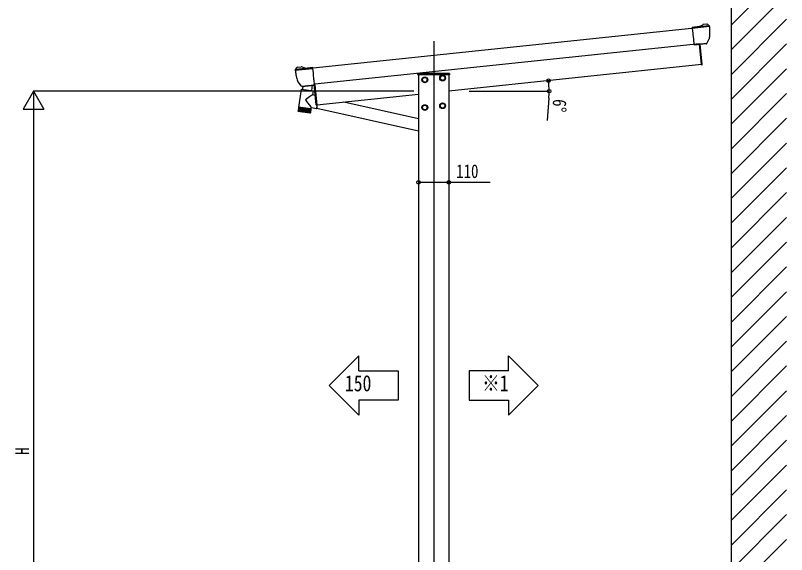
# Model space of a CAD drawing. Units: millimetres, scale not verified. Extents: x -6308 to 6308, y -4455 to 4455.
# Drawn here: x 1102 to 3897, y -617 to 1337 of the extents above; entities that cross this region are included whole.
import ezdxf
from ezdxf.enums import TextEntityAlignment as Align

# ---------------------------------------------------------------- set-up
doc = ezdxf.new("R2010")
doc.units = ezdxf.units.MM
doc.header["$LTSCALE"] = 30
for name, color, linetype in [('0-1_USER1', 3, 'Continuous'), ('0-2_YKK_12', 2, 'Continuous'), ('0-3_YKK_13', 4, 'Continuous'), ('0-4_YKK_A1', 4, 'Continuous'), ('0-5_YKK_D', 6, 'Continuous'), ('0-7_YSS_K', 3, 'Continuous')]:
    doc.layers.add(name, color=color, linetype=linetype)
doc.styles.add('ＭＳ ゴシック', font='')
doc.styles.get('ＭＳ ゴシック').set_extended_font_data('MS Gothic')

msp = doc.modelspace()

# ---------------------------------------------------------------- linework, layer by layer
at = {"layer": '0-1_USER1'}
for p, q in [((2346.98, 102.87), (2239.83, -4.27)), ((2346.98, 49.3), (2346.98, 102.87)), ((2889.44, 102.87), (2996.59, -4.27)), ((2889.44, 49.3), (2889.44, 102.87)), ((2346.98, -111.41), (2239.83, -4.27)), ((2889.44, -111.41), (2996.59, -4.27)), ((2346.98, -57.84), (2346.98, -111.41)), ((2889.44, -57.84), (2889.44, -111.41))]:
    msp.add_line(p, q, dxfattribs=at)
for points in [[(2346.98, 49.3), (2489.83, 49.3), (2489.83, -57.84), (2346.98, -57.84)], [(2889.44, 49.3), (2746.59, 49.3), (2746.59, -57.84), (2889.44, -57.84)]]:
    msp.add_lwpolyline(points, dxfattribs=at)
at = {"layer": '0-2_YKK_12'}
msp.add_line((2618.21, 1243.74), (2618.21, -2170.13), dxfattribs=at)
at = {"layer": '0-3_YKK_13'}
for p, q in [((3581.54, 1296.63), (3555.02, 1293.84)), ((3555.07, 1293.31), (3555.02, 1293.84)), ((3617.06, 1299.83), (3555.07, 1293.31)), ((3555.38, 1290.33), (3555.43, 1289.86)), ((3555.43, 1289.86), (3557.17, 1273.31)), ((3616.98, 1299.91), (3581.58, 1296.19)), ((3607.85, 1305.43), (3594.37, 1304.01)), ((3611.52, 1304.34), (3616.83, 1300.04)), ((3618.09, 1296.45), (3618.04, 1296.92)), ((3557.17, 1273.31), (3557.42, 1270.97)), ((3557.42, 1270.97), (3557.77, 1267.63)), ((3557.77, 1267.63), (3559.52, 1250.99)), ((3559.52, 1250.99), (3559.52, 1250.98)), ((3559.52, 1250.98), (3559.99, 1246.51)), ((3559.99, 1246.51), (3561.65, 1230.69)), ((3607.79, 1235.54), (3561.65, 1230.69)), ((3561.65, 1230.69), (3561.81, 1229.2)), ((3605.35, 1233.77), (3561.81, 1229.2)), ((3589.22, 1159.78), (3581.69, 1231.39)), ((3591.69, 1160.14), (3584.18, 1231.65)), ((3607.66, 1235.3), (3607.79, 1235.54)), ((3607.79, 1235.54), (3617.2, 1252.52)), ((3617.2, 1252.52), (3617.78, 1253.56)), ((3618.38, 1257.17), (3618.38, 1257.17)), ((2116.63, 1142.23), (2178.62, 1148.74)), ((2116.69, 1142.32), (2152.09, 1146.04)), ((2121.12, 1147.79), (2116.82, 1142.49)), ((2124.48, 1149.62), (2137.96, 1151.04)), ((2152.05, 1146.48), (2178.57, 1149.27)), ((2178.62, 1148.74), (2178.57, 1149.27)), ((3591.74, 1159.64), (3591.69, 1160.14)), ((2116.33, 1138.71), (2116.28, 1139.18)), ((2116.33, 1138.71), (2178.99, 1145.29)), ((2178.94, 1145.77), (2178.99, 1145.29)), ((2178.99, 1145.29), (2180.73, 1128.74)), ((2180.73, 1128.74), (2180.97, 1126.4)), ((2180.97, 1126.4), (2181.32, 1123.06)), ((2181.32, 1123.06), (2183.07, 1106.42)), ((2560.18, 1125.12), (2559.96, 1121.5)), ((2561.43, 1121.5), (2559.96, 1121.5)), ((2561.96, 1121.5), (2561.43, 1121.5)), ((2674.46, 1121.5), (2561.96, 1121.5)), ((2673.74, 1127), (2562.18, 1127)), ((2640.72, 1110.39), (2645.63, 1118.89)), ((2645.63, 1118.89), (2655.44, 1118.89)), ((2655.44, 1118.89), (2660.35, 1110.39)), ((2675.96, 1121.5), (2674.49, 1121.5)), ((2675.74, 1125.12), (2675.96, 1121.5)), ((2124.22, 1100.22), (2124.22, 1100.23)), ((2126.33, 1095.92), (2125.55, 1096.82)), ((2139.07, 1081.27), (2126.33, 1095.92)), ((2183.07, 1106.42), (2183.07, 1106.41)), ((2183.07, 1106.41), (2183.54, 1101.94)), ((2183.54, 1101.94), (2185.21, 1086.12)), ((2185.23, 1090.05), (2186.78, 1090.31)), ((2186.78, 1090.31), (2186.93, 1088.82)), ((2576.07, 1103.6), (2580.98, 1112.1)), ((2580.98, 1112.1), (2590.8, 1112.1)), ((2590.8, 1112.1), (2595.7, 1103.6)), ((2137.19, 1070.41), (2128.45, 1003.99)), ((2137.19, 1070.41), (2182.6, 1064.43)), ((2139.07, 1081.27), (2185.21, 1086.12)), ((2139.25, 1081.07), (2139.07, 1081.27)), ((2141.82, 1080.05), (2185.36, 1084.63)), ((2144.03, 1069.51), (2145.47, 1080.43)), ((2178.2, 1083.87), (2175.76, 1065.34)), ((2180.6, 1049.24), (2182.6, 1064.43)), ((2184.46, 1088.46), (2184.41, 1088.96)), ((2192.38, 1013.06), (2184.46, 1088.46)), ((2185.21, 1086.12), (2185.36, 1084.63)), ((2194.88, 1013.23), (2186.93, 1088.82)), ((2188.77, 1047.43), (2180.54, 1049.26)), ((2192.43, 1012.57), (2192.38, 1013.06)), ((2563.21, 962.36), (2292.41, 1022.48)), ((2576.08, 1003.05), (2580.99, 1011.55)), ((2580.99, 1011.55), (2590.81, 1011.55)), ((2590.81, 1011.55), (2595.71, 1003.05)), ((2640.73, 1009.84), (2645.64, 1018.34)), ((2645.64, 1018.34), (2655.45, 1018.34)), ((2655.45, 1018.34), (2660.36, 1009.84)), ((2128.45, 1003.99), (2126.82, 991.59)), ((2128.55, 1003.97), (2126.9, 991.49)), ((2127.15, 990.21), (2127.2, 990.21)), ((2128.81, 1003.94), (2127.16, 991.37)), ((2127.31, 990.39), (2127.29, 990.2)), ((2127.29, 990.2), (2127.42, 990.18)), ((2127.61, 991.51), (2127.58, 991.23)), ((2127.64, 990.49), (2127.6, 990.16)), ((2127.6, 990.16), (2127.81, 990.13)), ((2129.24, 1003.88), (2127.61, 991.51)), ((2128.16, 990.79), (2128.07, 990.09)), ((2128.07, 990.09), (2128.36, 990.06)), ((2129.84, 1003.8), (2128.16, 991.07)), ((2147.58, 986.84), (2128.54, 989.35)), ((2130.51, 1003.71), (2128.7, 990.01)), ((2128.7, 990.01), (2129.07, 989.96)), ((2130.59, 1003.7), (2128.9, 990.88)), ((2131.3, 1003.61), (2129.5, 989.91)), ((2129.5, 989.91), (2129.94, 989.85)), ((2131.49, 1003.58), (2129.8, 990.68)), ((2132.24, 1003.49), (2130.44, 989.78)), ((2130.44, 989.78), (2130.95, 989.71)), ((2132.54, 1003.45), (2130.84, 990.47)), ((2133.33, 1003.34), (2131.53, 989.64)), ((2131.53, 989.64), (2132.11, 989.56)), ((2133.73, 1003.29), (2132.02, 990.24)), ((2134.55, 1003.18), (2132.75, 989.48)), ((2132.75, 989.48), (2133.39, 989.39)), ((2135.05, 1003.12), (2133.32, 989.99)), ((2135.9, 1003), (2134.1, 989.3)), ((2134.1, 989.3), (2134.8, 989.21)), ((2136.49, 1002.93), (2134.75, 989.73)), ((2137.37, 1002.81), (2135.57, 989.11)), ((2135.57, 989.11), (2136.32, 989.01)), ((2138.03, 1002.72), (2136.29, 989.45)), ((2138.94, 1002.6), (2137.14, 988.9)), ((2137.14, 988.9), (2137.94, 988.79)), ((2139.67, 1002.51), (2137.92, 989.16)), ((2140.6, 1002.39), (2138.8, 988.68)), ((2138.8, 988.68), (2139.64, 988.57)), ((2141.4, 1002.28), (2139.63, 988.87)), ((2142.35, 1002.16), (2140.54, 988.45)), ((2140.54, 988.45), (2141.42, 988.34)), ((2143.19, 1002.04), (2141.42, 988.57)), ((2144.16, 1001.92), (2142.35, 988.21)), ((2142.35, 988.21), (2143.26, 988.09)), ((2145.04, 1001.8), (2143.26, 988.27)), ((2146.02, 1001.67), (2144.22, 987.97)), ((2144.22, 987.97), (2145.14, 987.85)), ((2146.94, 1001.55), (2145.15, 987.96)), ((2147.92, 1001.42), (2146.12, 987.72)), ((2146.12, 987.72), (2147.06, 987.59)), ((2148.86, 1001.3), (2147.06, 987.59)), ((2169.98, 983.89), (2147.58, 986.84)), ((2149.85, 1001.17), (2148.05, 987.46)), ((2148.05, 987.46), (2148.99, 987.34)), ((2150.8, 1001.04), (2148.99, 987.34)), ((2151.79, 1000.91), (2149.98, 987.21)), ((2149.98, 987.21), (2150.93, 987.08)), ((2152.73, 1000.79), (2150.93, 987.08)), ((2151.92, 986.95), (2153.72, 1000.66)), ((2151.92, 986.95), (2152.85, 986.83)), ((2154.66, 1000.54), (2152.85, 986.83)), ((2153.83, 986.7), (2154.75, 986.58)), ((2153.84, 986.7), (2155.64, 1000.41)), ((2156.56, 1000.29), (2154.75, 986.58)), ((2155.71, 986.46), (2156.61, 986.34)), ((2155.75, 986.63), (2157.53, 1000.16)), ((2158.41, 1000.04), (2156.61, 986.34)), ((2157.54, 986.21), (2158.41, 986.1)), ((2157.6, 986.45), (2159.37, 999.91)), ((2160.21, 999.8), (2158.41, 986.1)), ((2159.31, 985.98), (2160.14, 985.87)), ((2159.4, 986.28), (2161.16, 999.68)), ((2161.95, 999.58), (2160.14, 985.87)), ((2161, 985.76), (2161.79, 985.65)), ((2161.12, 986.12), (2162.87, 999.45)), ((2163.6, 999.36), (2161.79, 985.65)), ((2162.6, 985.55), (2163.35, 985.45)), ((2162.75, 985.98), (2164.5, 999.24)), ((2165.15, 999.15), (2163.35, 985.45)), ((2164.1, 985.35), (2164.8, 985.26)), ((2164.29, 985.85), (2166.03, 999.04)), ((2166.6, 998.96), (2164.8, 985.26)), ((2165.49, 985.17), (2166.13, 985.08)), ((2165.72, 985.73), (2167.45, 998.85)), ((2167.93, 998.79), (2166.13, 985.08)), ((2166.76, 985), (2167.33, 984.92)), ((2167.03, 985.63), (2168.75, 998.68)), ((2169.14, 998.63), (2167.33, 984.92)), ((2167.9, 984.85), (2168.4, 984.78)), ((2168.21, 985.56), (2169.92, 998.53)), ((2170.2, 998.49), (2168.4, 984.78)), ((2168.89, 984.72), (2169.32, 984.66)), ((2169.25, 985.51), (2170.95, 998.39)), ((2171.13, 998.37), (2169.32, 984.66)), ((2169.74, 984.61), (2170.09, 984.56)), ((2171.9, 998.27), (2170.09, 984.56)), ((2170.15, 985.47), (2171.83, 998.27)), ((2170.43, 984.52), (2170.7, 984.48)), ((2170.78, 985.04), (2170.7, 984.48)), ((2170.89, 985.46), (2172.56, 998.18)), ((2170.96, 984.45), (2171.15, 984.42)), ((2171.2, 984.75), (2171.15, 984.42)), ((2171.32, 984.4), (2171.44, 984.38)), ((2171.46, 984.54), (2171.44, 984.38)), ((2171.47, 985.47), (2173.14, 998.1)), ((2171.52, 984.37), (2171.55, 984.37)), ((2171.91, 985.66), (2173.54, 998.05)), ((2172.15, 985.64), (2173.78, 998.02)), ((2172.22, 985.61), (2173.86, 998.01)), ((2173.78, 998.02), (2173.86, 998.01)), ((2173.86, 998.01), (2174.6, 1003.66)), ((2174.51, 1003.68), (2193.98, 999.36)), ((2194.4, 1001.21), (2563.21, 919.34))]:
    msp.add_line(p, q, dxfattribs=at)
for points in [[(3617.92, 1298.03), (3618.04, 1296.92), (3555.38, 1290.33), (3555.07, 1293.31)], [(3581.58, 1296.19), (3581.54, 1296.63), (3593.14, 1303.6)], [(2116.17, 1140.28), (2116.28, 1139.18), (2178.94, 1145.77), (2178.62, 1148.74)], [(2152.09, 1146.04), (2152.05, 1146.48), (2139.25, 1150.89)], [(3589.22, 1159.78), (3589.37, 1158.29), (3590.91, 1158.55)], [(2576.07, 1103.6), (2580.98, 1095.1), (2590.8, 1095.1), (2595.7, 1103.6)], [(2640.72, 1110.39), (2645.63, 1101.89), (2655.44, 1101.89), (2660.35, 1110.39)], [(2194.88, 1013.23), (2195.04, 1011.74), (2193.47, 1011.67)], [(2195.15, 1012.25), (2194.74, 1009.94), (2194.38, 1007.65), (2194.08, 1005.58), (2193.86, 1003.77), (2193.72, 1002.24), (2193.67, 1001.01), (2193.7, 1000.12), (2193.81, 999.56), (2194, 999.36), (2194.27, 999.5), (2194.61, 1000), (2195.02, 1000.84), (2195.11, 1001.05)], [(2195.3, 1012.27), (2195.17, 1011.51), (2194.79, 1009.23), (2194.48, 1007.17), (2194.25, 1005.35), (2194.11, 1003.82), (2194.04, 1002.59), (2194.06, 1001.68), (2194.16, 1001.12), (2194.34, 1000.92), (2194.61, 1001.07), (2194.68, 1001.15)], [(2640.73, 1009.84), (2645.64, 1001.34), (2655.45, 1001.34), (2660.36, 1009.84)], [(2126.81, 991.31), (2126.81, 991.45), (2126.82, 991.59), (2126.8, 991.25), (2126.85, 990.9), (2126.97, 990.55), (2127.15, 990.21)], [(2126.9, 991.29), (2126.9, 991.43), (2126.92, 991.58), (2126.92, 991.23), (2126.98, 990.88), (2127.1, 990.53), (2127.29, 990.2)], [(2127.42, 990.18), (2127.25, 990.51), (2127.16, 990.86), (2127.14, 991.2), (2127.19, 991.54), (2127.2, 991.2), (2127.28, 990.84), (2127.41, 990.49), (2127.6, 990.16)], [(2127.81, 990.13), (2127.65, 990.46), (2127.57, 990.8), (2127.57, 991.15), (2127.63, 991.49), (2127.66, 991.14), (2127.74, 990.78), (2127.88, 990.43), (2128.07, 990.09)], [(2128.36, 990.06), (2128.21, 990.39), (2128.14, 990.73), (2128.16, 991.07), (2128.23, 991.41), (2128.28, 991.05), (2128.37, 990.7), (2128.52, 990.34), (2128.7, 990.01)], [(2173.78, 998.02), (2173.54, 998.05), (2173.12, 998.1), (2172.54, 998.18), (2171.79, 998.28), (2170.89, 998.4), (2169.83, 998.54), (2168.64, 998.7), (2167.31, 998.87), (2165.86, 999.06), (2164.29, 999.27), (2162.63, 999.49), (2160.88, 999.72), (2159.05, 999.96), (2157.17, 1000.21), (2155.24, 1000.46), (2153.27, 1000.72), (2151.29, 1000.98), (2149.32, 1001.24), (2147.35, 1001.5), (2145.41, 1001.75), (2143.52, 1002), (2141.69, 1002.24), (2139.92, 1002.48), (2138.25, 1002.7), (2136.67, 1002.9), (2135.2, 1003.1), (2133.85, 1003.27), (2132.64, 1003.43), (2131.56, 1003.58), (2130.64, 1003.7), (2129.87, 1003.8), (2129.26, 1003.88), (2128.82, 1003.94), (2128.55, 1003.97), (2128.45, 1003.99)], [(2129.07, 989.96), (2128.93, 990.29), (2128.88, 990.63), (2128.91, 990.97), (2129, 991.3), (2129.06, 990.95), (2129.17, 990.59), (2129.31, 990.24), (2129.5, 989.91)], [(2129.94, 989.85), (2129.81, 990.18), (2129.78, 990.51), (2129.83, 990.85), (2129.93, 991.18), (2130, 990.83), (2130.11, 990.47), (2130.26, 990.11), (2130.44, 989.78)], [(2130.95, 989.71), (2130.84, 990.04), (2130.82, 990.37), (2130.89, 990.71), (2131, 991.04), (2131.08, 990.68), (2131.2, 990.32), (2131.36, 989.97), (2131.53, 989.64)], [(2132.11, 989.56), (2132.01, 989.89), (2132.01, 990.22), (2132.09, 990.55), (2132.22, 990.88), (2132.31, 990.52), (2132.44, 990.16), (2132.59, 989.81), (2132.75, 989.48)], [(2133.39, 989.39), (2133.31, 989.71), (2133.33, 990.04), (2133.42, 990.38), (2133.57, 990.7), (2133.66, 990.34), (2133.8, 989.98), (2133.95, 989.63), (2134.1, 989.3)], [(2134.8, 989.21), (2134.74, 989.53), (2134.77, 989.85), (2134.88, 990.18), (2135.04, 990.51), (2135.14, 990.15), (2135.28, 989.79), (2135.43, 989.43), (2135.57, 989.11)], [(2136.32, 989.01), (2136.27, 989.32), (2136.32, 989.65), (2136.45, 989.98), (2136.62, 990.3), (2136.73, 989.94), (2136.86, 989.58), (2137.01, 989.23), (2137.14, 988.9)], [(2137.94, 988.79), (2137.91, 989.11), (2137.98, 989.43), (2138.12, 989.76), (2138.29, 990.08), (2138.41, 989.72), (2138.55, 989.36), (2138.69, 989.01), (2138.8, 988.68)], [(2139.64, 988.57), (2139.63, 988.88), (2139.72, 989.2), (2139.87, 989.53), (2140.05, 989.85), (2140.18, 989.49), (2140.31, 989.13), (2140.45, 988.77), (2140.54, 988.45)], [(2141.42, 988.34), (2141.43, 988.65), (2141.53, 988.96), (2141.7, 989.29), (2141.89, 989.61), (2142.01, 989.25), (2142.15, 988.88), (2142.27, 988.53), (2142.35, 988.21)], [(2143.26, 988.09), (2143.29, 988.4), (2143.41, 988.72), (2143.58, 989.04), (2143.78, 989.36), (2143.91, 989), (2144.04, 988.63), (2144.15, 988.29), (2144.22, 987.97)], [(2145.14, 987.85), (2145.19, 988.15), (2145.33, 988.47), (2145.51, 988.79), (2145.72, 989.1), (2145.85, 988.74), (2145.97, 988.38), (2146.07, 988.03), (2146.12, 987.72)], [(2147.06, 987.59), (2147.13, 987.9), (2147.28, 988.21), (2147.47, 988.53), (2147.68, 988.85), (2147.81, 988.48), (2147.93, 988.12), (2148.02, 987.78), (2148.05, 987.46)], [(2148.99, 987.34), (2149.08, 987.64), (2149.25, 987.95), (2149.45, 988.27), (2149.66, 988.59), (2149.79, 988.22), (2149.9, 987.86), (2149.98, 987.52), (2149.98, 987.21)], [(2150.93, 987.08), (2151.04, 987.38), (2151.21, 987.69), (2151.43, 988.01), (2151.64, 988.32), (2151.76, 987.96), (2151.86, 987.6), (2151.93, 987.26), (2151.92, 986.95)], [(2152.85, 986.83), (2152.98, 987.12), (2153.17, 987.43), (2153.39, 987.75), (2153.6, 988.07), (2153.72, 987.7), (2153.81, 987.35), (2153.86, 987.01), (2153.83, 986.7)], [(2154.75, 986.58), (2154.9, 986.87), (2155.1, 987.18), (2155.32, 987.49), (2155.53, 987.81), (2155.65, 987.45), (2155.73, 987.1), (2155.76, 986.76), (2155.71, 986.46)], [(2156.61, 986.34), (2156.77, 986.63), (2156.98, 986.93), (2157.21, 987.25), (2157.42, 987.56), (2157.52, 987.2), (2157.59, 986.85), (2157.61, 986.51), (2157.54, 986.21)], [(2158.41, 986.1), (2158.59, 986.39), (2158.81, 986.69), (2159.03, 987.01), (2159.24, 987.32), (2159.34, 986.96), (2159.4, 986.61), (2159.4, 986.28), (2159.31, 985.98)], [(2160.14, 985.87), (2160.34, 986.16), (2160.56, 986.46), (2160.79, 986.77), (2161, 987.09), (2161.08, 986.73), (2161.13, 986.39), (2161.11, 986.05), (2161, 985.76)], [(2161.79, 985.65), (2162, 985.94), (2162.23, 986.24), (2162.46, 986.55), (2162.66, 986.87), (2162.74, 986.52), (2162.77, 986.17), (2162.73, 985.84), (2162.6, 985.55)], [(2163.35, 985.45), (2163.57, 985.73), (2163.81, 986.03), (2164.03, 986.35), (2164.22, 986.67), (2164.29, 986.31), (2164.3, 985.97), (2164.25, 985.64), (2164.1, 985.35)], [(2164.8, 985.26), (2165.03, 985.54), (2165.27, 985.84), (2165.49, 986.16), (2165.68, 986.48), (2165.73, 986.12), (2165.73, 985.78), (2165.66, 985.45), (2165.49, 985.17)], [(2166.13, 985.08), (2166.37, 985.36), (2166.61, 985.66), (2166.83, 985.98), (2167, 986.3), (2167.04, 985.95), (2167.03, 985.61), (2166.94, 985.29), (2166.76, 985)], [(2167.33, 984.92), (2167.59, 985.2), (2167.82, 985.5), (2168.03, 985.82), (2168.2, 986.14), (2168.23, 985.79), (2168.2, 985.45), (2168.09, 985.13), (2167.9, 984.85)], [(2168.4, 984.78), (2168.66, 985.06), (2168.9, 985.36), (2169.1, 985.68), (2169.25, 986.01), (2169.27, 985.66), (2169.22, 985.32), (2169.1, 985), (2168.89, 984.72)], [(2169.32, 984.66), (2169.59, 984.94), (2169.82, 985.24), (2170.01, 985.56), (2170.16, 985.89), (2170.16, 985.54), (2170.09, 985.2), (2169.96, 984.89), (2169.74, 984.61)], [(2170.09, 984.56), (2170.36, 984.84), (2170.59, 985.14), (2170.77, 985.46), (2170.9, 985.79), (2170.89, 985.44), (2170.81, 985.11), (2170.66, 984.8), (2170.43, 984.52)], [(2170.7, 984.48), (2170.97, 984.76), (2171.2, 985.06), (2171.37, 985.38), (2171.49, 985.71), (2171.46, 985.37), (2171.36, 985.04), (2171.2, 984.73), (2170.96, 984.45)], [(2171.15, 984.42), (2171.42, 984.7), (2171.64, 985), (2171.8, 985.32), (2171.9, 985.66), (2171.86, 985.32), (2171.75, 984.99), (2171.57, 984.68), (2171.32, 984.4)], [(2171.44, 984.38), (2171.7, 984.66), (2171.91, 984.97), (2172.06, 985.29), (2172.15, 985.62), (2172.09, 985.29), (2171.97, 984.96), (2171.78, 984.65), (2171.52, 984.37)], [(2171.55, 984.37), (2171.82, 984.65), (2172.02, 984.95), (2172.15, 985.28), (2172.22, 985.61)], [(2171.75, 984.56), (2171.85, 984.69), (2171.94, 984.82)], [(2172.04, 985), (2172.04, 985), (2172.17, 985.33)], [(2576.08, 1003.05), (2580.99, 994.55), (2590.81, 994.55), (2595.71, 1003.05)]]:
    msp.add_lwpolyline(points, dxfattribs=at)
for centre, radius in [((2650.53, 1110.39), 10.5), ((2650.53, 1110.39), 9.2), ((2650.53, 1110.39), 8.5), ((2585.89, 1103.6), 10.5), ((2585.89, 1103.6), 9.2), ((2585.89, 1103.6), 8.5), ((2585.9, 1003.05), 10.5), ((2585.9, 1003.05), 9.2), ((2585.9, 1003.05), 8.5), ((2650.54, 1009.84), 10.5), ((2650.54, 1009.84), 9.2), ((2650.54, 1009.84), 8.5)]:
    msp.add_circle(centre, radius, dxfattribs=at)
for centre, radius, start, end in [((3594.68, 1301.03), 3, 96, 121), ((3608.37, 1300.45), 5, 51, 96), ((3614.94, 1297.71), 3, 47.00829, 51), ((3614.94, 1297.71), 3, 44.91872, 47.00829), ((3614.94, 1297.71), 3, 6.00886, 44.90986), ((3417.19, 1275.33), 202, 1.27412, 6), ((3417.19, 1275.33), 202, 354.84216, 359.64598), ((3417.19, 1275.33), 202, 0.60468, 1.27412), ((3417.19, 1275.33), 202, 359.64598, 0.60468), ((3605.03, 1236.76), 3, 276, 331), ((3615.15, 1255.01), 3, 331, 354.13916), ((3417.19, 1275.33), 202, 354.13916, 354.83996), ((2125, 1144.65), 5, 96, 141), ((2138.28, 1148.05), 3, 71, 96), ((3590.75, 1159.53), 1, 279.5, 6), ((2119.15, 1140.6), 3, 147.09014, 185.99114), ((2317.23, 1159.82), 202, 186, 190.72588), ((2119.15, 1140.6), 3, 144.99171, 147.08128), ((2119.15, 1140.6), 3, 141, 144.99171), ((2317.23, 1159.82), 202, 190.72588, 191.39532), ((2317.23, 1159.82), 202, 191.39532, 192.35402), ((2562.18, 1125), 2, 90, 176.5), ((2673.74, 1125), 2, 3.5, 90), ((2317.23, 1159.82), 202, 192.35402, 197.15784), ((2317.23, 1159.82), 202, 197.16004, 197.86084), ((2127.82, 1098.79), 3, 197.86084, 221), ((2141.51, 1083.03), 3, 221, 276), ((2185.4, 1089.06), 1, 99.5, 186), ((2193.43, 1012.67), 1, 186, 272.5), ((2128.8, 991.33), 2, 223.82389, 262.5), ((2170.24, 985.88), 2, 262.5, 315.74417)]:
    msp.add_arc(centre, radius, start, end, dxfattribs=at)
for major_axis, start_param, end_param in [((25.42, 17.8), 0.0369538, 1.6148235), ((-19.42, 27.75), 1.5338425, 3.0975655)]:
    msp.add_ellipse((2155.16, 1031.43), major_axis=major_axis, ratio=0.040358, start_param=start_param, end_param=end_param, dxfattribs=at)
at = {"layer": '0-4_YKK_A1'}
for p, q in [((2180.77, 1147.49), (3575.1, 1294.04)), ((2180.81, 1147.07), (3575.15, 1293.62)), ((3581.38, 1234.37), (2187.04, 1087.82)), ((3589.32, 1158.79), (3581.38, 1234.37)), ((3589.32, 1158.79), (2673.21, 1062.5)), ((2563.21, 1121.5), (2563.21, -906.5)), ((2673.21, 1121.5), (2673.21, -906.5)), ((2674.49, 1121.5), (2673.96, 1121.5)), ((2187.27, 1085.67), (2194.98, 1012.24)), ((2563.21, 1050.94), (2194.98, 1012.24))]:
    msp.add_line(p, q, dxfattribs=at)
at = {"layer": '0-5_YKK_D'}
for p, q in [((1167.19, 1062.5), (1129.69, 997.55)), ((2546.51, 1062.5), (1166.19, 1062.5)), ((1167.19, 1062.5), (1204.69, 997.55)), ((1167.19, 1062.5), (1167.19, 932.6)), ((2747.08, 1062.45), (3037.4, 1062.45)), ((3035.5, 1036.96), (3029.84, 956.36)), ((1129.69, 997.55), (1204.69, 997.55)), ((1167.19, 987.5), (1167.19, -1462.5)), ((2563.21, 736.74), (2563.21, 731.21)), ((2673.21, 736.74), (2673.21, 731.21))]:
    msp.add_line(p, q, dxfattribs=at)
msp.add_lwpolyline([(2563.21, 732.21), (2673.21, 732.21), (2822.71, 732.21)], dxfattribs=at)
for centre in [(3034.41, 1100.46), (3036.4, 1062.45), (2563.21, 732.21), (2673.21, 732.21)]:
    msp.add_circle(centre, 6.38, dxfattribs=at)
for start, end in [(0, 6), (355.98187, 0)]:
    msp.add_arc((2672.71, 1062.45), 363.69, start, end, dxfattribs=at)
at = {"layer": '0-7_YSS_K'}
for p, q in [((3697.19, -1537.5), (3697.19, 1607.01)), ((3697.19, 1303.22), (3897.19, 1503.22)), ((3697.19, 1213.42), (3897.19, 1413.42)), ((3697.19, 1123.61), (3897.19, 1323.61)), ((3697.19, 1033.81), (3897.19, 1233.81)), ((3697.19, 944.01), (3897.19, 1144.01)), ((3697.19, 854.2), (3897.19, 1054.2)), ((3697.19, 764.4), (3897.19, 964.4)), ((3697.19, 674.6), (3897.19, 874.6)), ((3697.19, 584.8), (3897.19, 784.8)), ((3697.19, 494.99), (3897.19, 694.99)), ((3697.19, 405.19), (3897.19, 605.19)), ((3697.19, 315.39), (3897.19, 515.39)), ((3697.19, 225.59), (3897.19, 425.59)), ((3697.19, 135.78), (3897.19, 335.78)), ((3697.19, 45.98), (3897.19, 245.98)), ((3697.19, -43.82), (3897.19, 156.18)), ((3697.19, -133.62), (3897.19, 66.38)), ((3697.19, -223.43), (3897.19, -23.43)), ((3697.19, -313.23), (3897.19, -113.23)), ((3697.19, -403.03), (3897.19, -203.03)), ((3697.19, -492.83), (3897.19, -292.83)), ((3697.19, -582.64), (3897.19, -382.64)), ((3697.19, -672.44), (3897.19, -472.44)), ((3697.19, -762.24), (3897.19, -562.24))]:
    msp.add_line(p, q, dxfattribs=at)

# ---------------------------------------------------------------- texts
at = {"layer": '0-1_USER1', "style": 'ＭＳ ゴシック', "width": 0.8}
for s, p in [('150', (2296.43, -43)), ('※1', (2793.5, -43))]:
    msp.add_text(s, height=58.65, dxfattribs=at).set_placement(p, align=Align.BOTTOM_LEFT)
at = {"layer": '0-5_YKK_D', "style": 'ＭＳ ゴシック', "width": 0.8}
for s, rotation, p in [('6°', 265.982, (3036.25, 1036.11)), ('H', 90, (1166.39, -255.5))]:
    msp.add_text(s, height=49.49, rotation=rotation, dxfattribs=at).set_placement(p, align=Align.BOTTOM_LEFT)
msp.add_text('110', height=49.49, dxfattribs=at).set_placement((2699.51, 733.01), align=Align.BOTTOM_LEFT)

doc.saveas('drawing.dxf')
